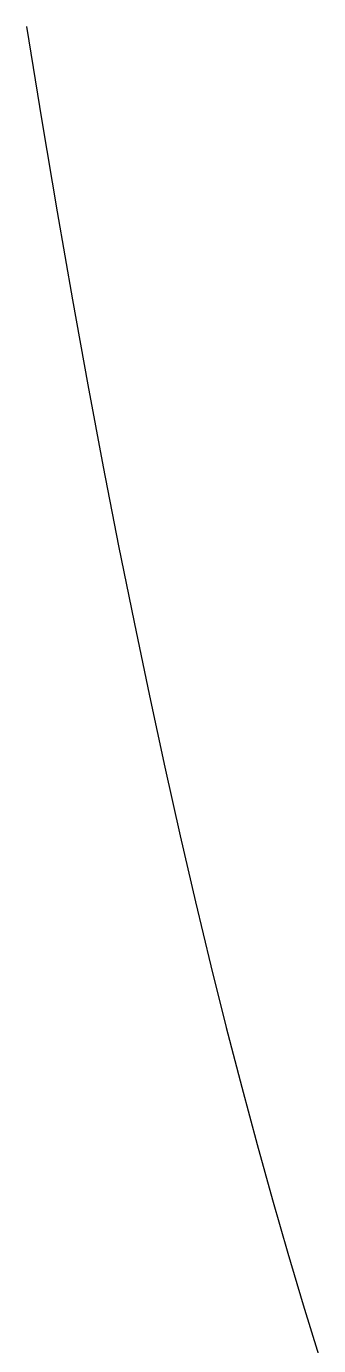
# Model space of a CAD drawing. Header units: metres. Extents: x -508 to 1715, y -1779 to 3405.
# Drawn here: x -508 to -85, y 1499 to 3405 of the extents above; entities that cross this region are included whole.
import ezdxf

# ---------------------------------------------------------------- set-up
doc = ezdxf.new("R2010")
doc.units = ezdxf.units.M

msp = doc.modelspace()

# ---------------------------------------------------------------- linework, layer by layer
msp.add_lwpolyline([(-507.7, 3405.3), (-485.4, 3268.9), (-463.2, 3137.3), (-441, 3010.2), (-418.7, 2887.5), (-396.5, 2769.1), (-374.3, 2654.8), (-352.1, 2544.4), (-329.8, 2437.9), (-307.6, 2335.2), (-285.4, 2236), (-263.1, 2140.3), (-240.9, 2047.9), (-218.7, 1958.8), (-196.4, 1872.8), (-174.2, 1789.9), (-152, 1709.9), (-129.8, 1632.7), (-107.5, 1558.3), (-85.3, 1486.6)])
msp.add_lwpolyline([(-507.7, 3405.3), (-485.4, 3268.9), (-463.2, 3137.3), (-441, 3010.2), (-418.7, 2887.5), (-396.5, 2769.1), (-374.3, 2654.8), (-352.1, 2544.4), (-329.8, 2437.9), (-307.6, 2335.2), (-285.4, 2236), (-263.1, 2140.3), (-240.9, 2047.9), (-218.7, 1958.8), (-196.4, 1872.8), (-174.2, 1789.9), (-152, 1709.9), (-129.8, 1632.7), (-107.5, 1558.3), (-85.3, 1486.6)])
msp.add_lwpolyline([(-507.7, 3405.3), (-485.4, 3268.9), (-463.2, 3137.3), (-441, 3010.2), (-418.7, 2887.5), (-396.5, 2769.1), (-374.3, 2654.8), (-352.1, 2544.4), (-329.8, 2437.9), (-307.6, 2335.2), (-285.4, 2236), (-263.1, 2140.3), (-240.9, 2047.9), (-218.7, 1958.8), (-196.4, 1872.8), (-174.2, 1789.9), (-152, 1709.9), (-129.8, 1632.7), (-107.5, 1558.3), (-85.3, 1486.6)])
msp.add_lwpolyline([(-507.7, 3405.3), (-485.4, 3268.9), (-463.2, 3137.3), (-441, 3010.2), (-418.7, 2887.5), (-396.5, 2769.1), (-374.3, 2654.8), (-352.1, 2544.4), (-329.8, 2437.9), (-307.6, 2335.2), (-285.4, 2236), (-263.1, 2140.3), (-240.9, 2047.9), (-218.7, 1958.8), (-196.4, 1872.8), (-174.2, 1789.9), (-152, 1709.9), (-129.8, 1632.7), (-107.5, 1558.3), (-85.3, 1486.6)])

doc.saveas('drawing.dxf')
